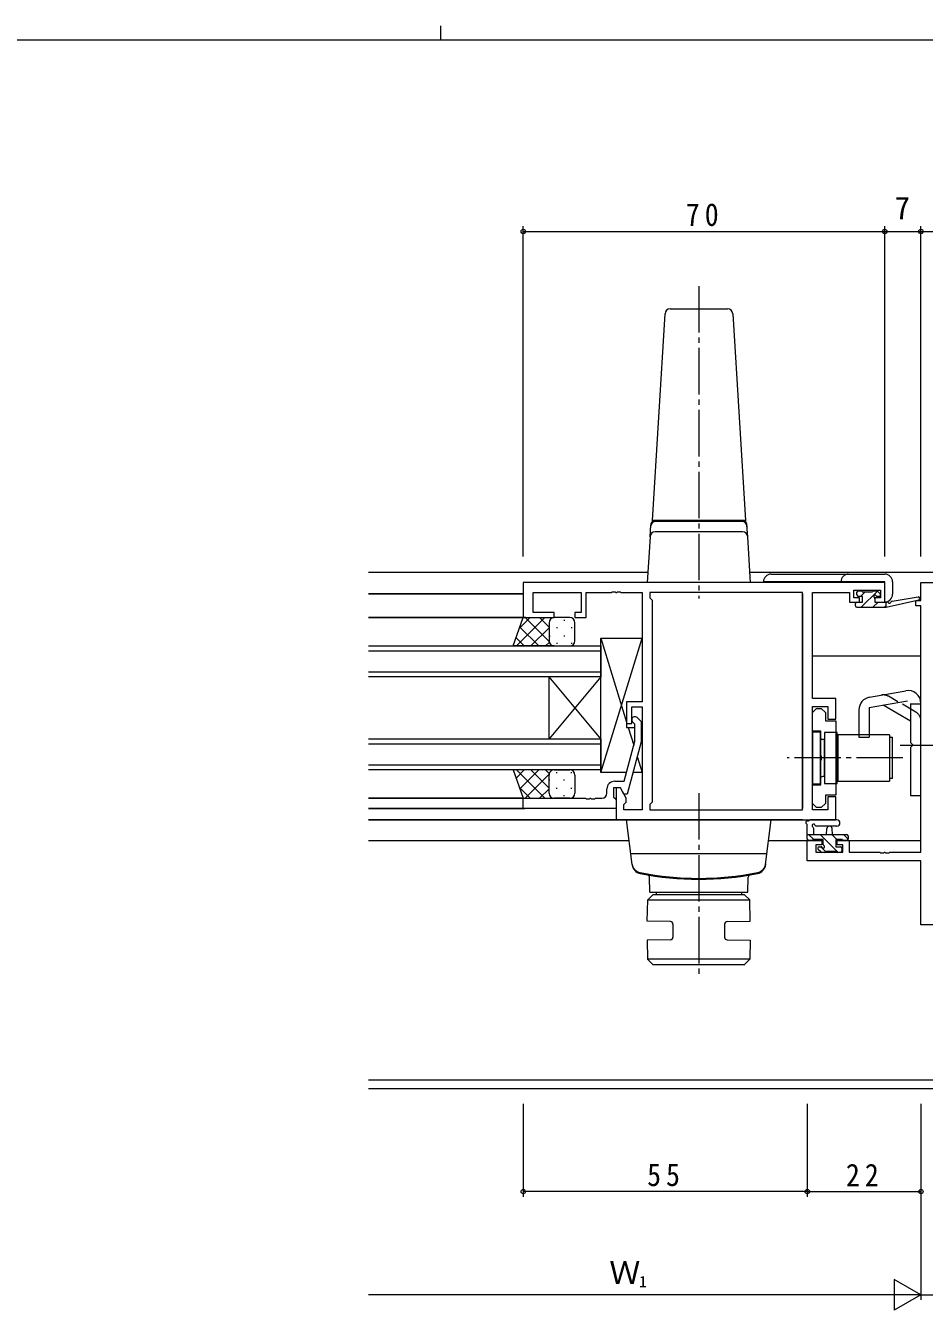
# Model space of a CAD drawing. Units: millimetres on the paper. Extents: x -420 to 373, y -297 to 267.
# Drawn here: x -113 to 61, y 18.3 to 267.2 of the extents above; entities that cross this region are included whole.
import ezdxf
from ezdxf.enums import TextEntityAlignment as Align

# ---------------------------------------------------------------- set-up
doc = ezdxf.new("R2010")
doc.units = ezdxf.units.MM
doc.linetypes.add('CHAIN2', pattern=[12, 9, -1, 1, -1])
doc.linetypes.add('DASHED3', pattern=[4, 3, -1])
for name, color, linetype, lineweight in [('0-1_YKK_ZWAK', 7, 'Continuous', 9), ('0-3_YKK_11', 7, 'Continuous', 9), ('0-4_YKK_12', 2, 'Continuous', 9), ('0-5_YKK_13', 4, 'Continuous', 9), ('0-7_YKK_D', 6, 'Continuous', 9)]:
    doc.layers.add(name, color=color, linetype=linetype, lineweight=lineweight)
doc.styles.add('ＭＳ ゴシック', font='')
doc.styles.get('ＭＳ ゴシック').set_extended_font_data('MS Gothic')

msp = doc.modelspace()

# ---------------------------------------------------------------- linework, layer by layer
at = {"layer": '0-1_YKK_ZWAK'}
for p, q in [((-32.686, 267.2), (-32.686, 264.4)), ((352.3, 264.4), (-417.7, 264.4))]:
    msp.add_line(p, q, dxfattribs=at)
at = {"layer": '0-3_YKK_11'}
for p, q in [((-16.662, 159.339), (-16.662, 152.539)), ((53.338, 159.339), (-16.662, 159.339)), ((53.338, 155.539), (53.338, 159.339)), ((60.338, 159.339), (80.338, 159.339)), ((60.338, 155.839), (60.338, 159.339)), ((-14.732, 157.409), (-5.462, 157.409)), ((-14.732, 153.539), (-14.732, 157.409)), ((-5.462, 157.409), (-5.462, 153.539)), ((-4.462, 157.409), (0.38, 157.409)), ((-4.462, 152.539), (-4.462, 157.409)), ((0.38, 157.409), (0.563, 157.529)), ((0.563, 157.529), (1.113, 157.529)), ((1.113, 157.529), (1.296, 157.409)), ((1.296, 157.409), (1.38, 157.409)), ((1.38, 157.409), (1.563, 157.529)), ((1.563, 157.529), (2.113, 157.529)), ((2.113, 157.529), (2.296, 157.409)), ((2.296, 157.409), (6.338, 157.409)), ((6.338, 157.409), (6.338, 136.239)), ((7.838, 157.409), (7.838, 156.339)), ((37.408, 157.409), (7.838, 157.409)), ((37.408, 115.269), (37.408, 157.409)), ((37.408, 115.269), (37.408, 157.409)), ((39.338, 157.409), (46.538, 157.409)), ((39.338, 136.839), (39.338, 157.409)), ((46.538, 157.409), (46.538, 156.609)), ((47.338, 157.839), (52.538, 157.839)), ((47.338, 156.339), (47.338, 157.839)), ((52.538, 157.839), (52.538, 156.339)), ((7.838, 156.339), (8.268, 155.909)), ((8.268, 155.909), (8.268, 116.769)), ((46.538, 156.609), (46.538, 155.539)), ((46.538, 155.539), (48.438, 155.539)), ((48.438, 156.339), (47.338, 156.339)), ((48.438, 155.539), (48.438, 156.339)), ((51.438, 156.339), (51.438, 155.539)), ((52.538, 156.339), (51.438, 156.339)), ((51.438, 155.539), (53.338, 155.539)), ((59.338, 155.839), (60.338, 155.839)), ((59.338, 154.839), (59.338, 155.839)), ((60.338, 154.839), (59.338, 154.839)), ((60.338, 107.069), (60.338, 154.839)), ((-16.662, 152.539), (-10.662, 152.539)), ((-10.662, 153.539), (-14.732, 153.539)), ((-10.662, 152.539), (-10.662, 153.539)), ((-6.662, 153.539), (-6.662, 152.539)), ((-5.462, 153.539), (-6.662, 153.539)), ((-6.662, 152.539), (-4.462, 152.539)), ((3.338, 136.239), (3.338, 132.039)), ((6.338, 136.239), (3.338, 136.239)), ((4.338, 135.239), (6.338, 135.239)), ((4.338, 132.039), (4.338, 135.239)), ((6.338, 135.239), (6.338, 115.269)), ((43.838, 136.839), (39.338, 136.839)), ((39.338, 135.339), (42.338, 135.339)), ((39.338, 115.269), (39.338, 135.339)), ((39.338, 134.14), (40.138, 134.94)), ((40.138, 134.94), (41.038, 134.94)), ((41.038, 134.94), (41.838, 134.14)), ((42.338, 135.339), (42.338, 132.839)), ((43.838, 132.839), (43.838, 136.839)), ((3.338, 132.039), (4.338, 132.039)), ((4.938, 131.89), (4.514, 132.315)), ((5.362, 133.163), (6.138, 132.387)), ((6.138, 132.387), (6.138, 128.442)), ((39.338, 130.54), (39.338, 134.14)), ((41.838, 134.14), (41.838, 132.515)), ((41.838, 132.515), (43.838, 132.515)), ((42.338, 132.839), (43.838, 132.839)), ((43.838, 132.515), (43.838, 118.165)), ((4.938, 128.6), (4.938, 131.89)), ((40.938, 130.54), (39.338, 130.54)), ((40.938, 125.798), (40.938, 130.54)), ((2.859, 120.839), (4.938, 128.6)), ((6.138, 128.442), (3.431, 118.339)), ((41.058, 125.615), (40.938, 125.798)), ((40.938, 124.881), (41.058, 125.065)), ((40.938, 120.14), (40.938, 124.881)), ((41.058, 125.065), (41.058, 125.615)), ((0.838, 119.539), (0.838, 117.739)), ((2.138, 119.539), (0.838, 119.539)), ((1.038, 120.839), (2.859, 120.839)), ((1.338, 119.539), (1.338, 113.339)), ((2.138, 119.539), (1.338, 119.539)), ((2.831, 118.339), (2.138, 119.539)), ((3.268, 117.582), (2.138, 119.539)), ((39.338, 120.14), (40.938, 120.14)), ((39.338, 116.54), (39.338, 120.14)), ((-16.662, 117.539), (-4.62, 117.539)), ((-16.662, 115.539), (-16.662, 117.539)), ((-4.62, 117.539), (-4.437, 117.419)), ((-4.437, 117.419), (-3.887, 117.419)), ((-3.887, 117.419), (-3.704, 117.539)), ((-3.704, 117.539), (-3.62, 117.539)), ((-3.62, 117.539), (-3.437, 117.419)), ((-3.437, 117.419), (-2.887, 117.419)), ((-2.887, 117.419), (-2.704, 117.539)), ((-2.704, 117.539), (-1.462, 117.539)), ((-0.462, 118.539), (-0.462, 119.339)), ((0.838, 117.739), (1.038, 117.539)), ((1.038, 117.539), (1.338, 117.239)), ((1.338, 117.239), (1.338, 115.539)), ((3.431, 118.339), (2.831, 118.339)), ((3.268, 116.769), (3.268, 117.582)), ((41.838, 118.165), (41.838, 116.54)), ((43.838, 118.165), (41.838, 118.165)), ((42.338, 117.839), (42.338, 115.269)), ((43.838, 117.839), (42.338, 117.839)), ((43.838, 113.339), (43.838, 117.839)), ((1.338, 115.539), (-16.662, 115.539)), ((2.838, 116.339), (3.268, 116.769)), ((2.838, 115.269), (2.838, 116.339)), ((6.338, 115.269), (2.838, 115.269)), ((8.268, 116.769), (7.838, 116.339)), ((7.838, 116.339), (7.838, 115.269)), ((7.838, 115.269), (37.408, 115.269)), ((40.138, 115.74), (39.338, 116.54)), ((42.338, 115.269), (39.338, 115.269)), ((41.038, 115.74), (40.138, 115.74)), ((41.838, 116.54), (41.038, 115.74)), ((1.338, 113.339), (43.838, 113.339)), ((38.338, 109.339), (41.138, 109.339)), ((38.338, 105.439), (38.338, 109.339)), ((39.968, 108.539), (39.968, 107.069)), ((41.138, 108.539), (39.968, 108.539)), ((39.968, 107.069), (45.238, 107.069)), ((41.138, 109.339), (41.138, 108.539)), ((44.138, 109.339), (46.438, 109.339)), ((44.138, 108.539), (44.138, 109.339)), ((45.238, 108.539), (44.138, 108.539)), ((45.238, 107.069), (45.238, 108.539)), ((46.438, 109.339), (46.438, 107.069)), ((46.438, 107.069), (52.38, 107.069)), ((52.38, 107.069), (52.563, 106.949)), ((53.113, 106.949), (53.296, 107.069)), ((53.296, 107.069), (53.38, 107.069)), ((53.38, 107.069), (53.563, 106.949)), ((54.113, 106.949), (54.296, 107.069)), ((54.296, 107.069), (60.338, 107.069)), ((60.338, 105.439), (38.338, 105.439)), ((52.563, 106.949), (53.113, 106.949)), ((53.563, 106.949), (54.113, 106.949)), ((60.338, 93.039), (60.338, 105.439)), ((80.338, 93.039), (60.338, 93.039))]:
    msp.add_line(p, q, dxfattribs=at)
for centre, radius, start, end in [((4.938, 132.739), 0.6, 44.99998, 225), ((1.038, 119.339), 1.5, 90, 179.99998), ((-1.462, 118.539), 1, 270, 359.99998)]:
    msp.add_arc(centre, radius, start, end, dxfattribs=at)
at = {"layer": '0-4_YKK_12'}
for p, q in [((-46.662, 161.339), (7.46, 161.339)), ((27.216, 161.339), (113.46, 161.339)), ((-46.662, 157.139), (-16.662, 157.139)), ((-16.662, 157.139), (-46.662, 157.139)), ((37.408, 157.139), (37.408, 115.569)), ((37.408, 157.139), (37.408, 115.569)), ((59.838, 155.839), (59.838, 155.932)), ((-46.662, 152.539), (-16.162, 152.539)), ((-16.162, 152.539), (-46.662, 152.539)), ((-46.662, 147.039), (-1.662, 147.039)), ((-1.662, 147.039), (-1.662, 141.039)), ((-1.662, 146.039), (-46.662, 146.039)), ((39.338, 145.139), (60.338, 145.139)), ((-46.662, 142.039), (-1.662, 142.039)), ((-1.662, 141.039), (-46.662, 141.039)), ((-1.662, 141.039), (-11.662, 129.039)), ((-1.662, 129.039), (-11.662, 141.039)), ((-11.662, 129.039), (-11.662, 141.039)), ((-1.662, 129.039), (-1.662, 141.039)), ((-46.662, 129.039), (-1.662, 129.039)), ((-1.662, 128.039), (-46.662, 128.039)), ((-1.662, 129.039), (-1.662, 123.039)), ((-46.662, 124.039), (-1.662, 124.039)), ((-1.662, 123.039), (-46.662, 123.039)), ((-46.662, 117.539), (-16.662, 117.539)), ((-16.662, 117.539), (-46.662, 117.539)), ((-46.662, 115.539), (-16.362, 115.539)), ((-16.362, 115.539), (-46.662, 115.539)), ((-46.662, 113.339), (25.408, 113.339)), ((37.408, 113.339), (-46.662, 113.339)), ((-46.662, 109.339), (3.827, 109.339)), ((30.845, 109.339), (41.438, 109.339)), ((43.838, 109.339), (60.338, 109.339)), ((59.838, 105.438), (59.838, 105.439)), ((-46.662, 62.969), (187.338, 62.969)), ((-46.662, 61.339), (187.338, 61.339))]:
    msp.add_line(p, q, dxfattribs=at)
at = {"layer": '0-5_YKK_13', "linetype": 'CHAIN2'}
for p, q in [((17.338, 216.767), (17.338, 156.233)), ((56.338, 127.839), (64.968, 127.839)), ((56.838, 125.34), (34.408, 125.34)), ((17.336, 118.539), (17.336, 82.608))]:
    msp.add_line(p, q, dxfattribs=at)
at = {"layer": '0-5_YKK_13'}
for p, q in [((11.779, 212.339), (22.897, 212.339)), ((8.338, 171.339), (10.781, 211.4)), ((23.895, 211.4), (26.338, 171.339)), ((7.88, 168.2), (8.019, 170.465)), ((8.002, 170.2), (7.995, 170.078)), ((8.338, 171.339), (26.338, 171.339)), ((26.338, 171.339), (8.338, 171.339)), ((8.338, 171.139), (8.338, 171.339)), ((9.001, 171.139), (8.338, 171.139)), ((9.058, 171.139), (9.001, 171.139)), ((26.338, 171.139), (25.676, 171.139)), ((26.338, 171.339), (26.338, 171.139)), ((26.796, 168.2), (26.658, 170.465)), ((26.681, 170.078), (26.674, 170.2)), ((7.88, 168.2), (7.338, 159.339)), ((25.798, 169.139), (8.878, 169.139)), ((27.338, 159.339), (26.796, 168.2)), ((27.338, 159.339), (26.34, 159.339)), ((53.34, 159.459), (29.84, 159.459)), ((31.34, 160.959), (53.34, 160.959)), ((53.34, 155.559), (53.34, 159.459)), ((54.84, 159.459), (54.84, 157.059)), ((47.94, 156.939), (47.94, 157.439)), ((48.24, 157.739), (48.74, 157.739)), ((49.553, 157.539), (48.653, 156.639)), ((51.93, 157.671), (48.798, 154.539)), ((48.94, 157.539), (50.94, 157.539)), ((51.14, 157.739), (51.74, 157.739)), ((51.952, 157.651), (52.452, 157.151)), ((47.64, 154.839), (47.64, 155.239)), ((47.94, 155.539), (49.04, 155.539)), ((47.94, 154.539), (53.638, 154.539)), ((49.04, 156.639), (48.24, 156.639)), ((49.04, 155.539), (49.04, 156.639)), ((52.043, 155.539), (51.043, 154.539)), ((51.44, 156.178), (51.44, 155.539)), ((51.44, 155.539), (53.638, 155.539)), ((52.24, 156.639), (51.901, 156.639)), ((53.638, 154.889), (53.288, 154.539)), ((53.638, 154.539), (59.904, 155.946)), ((53.638, 155.539), (53.725, 155.553)), ((53.638, 154.539), (53.638, 155.539)), ((54.751, 155.719), (59.79, 156.535)), ((-18.626, 147.039), (-16.662, 152.539)), ((-18.009, 147.039), (-12.509, 152.539)), ((-17.397, 150.479), (-15.338, 152.539)), ((-16.662, 152.539), (-10.662, 152.539)), ((-16.321, 152.539), (-11.662, 147.88)), ((-13.492, 152.539), (-11.662, 150.708)), ((-11.572, 151.954), (-11.572, 151.919)), ((-7.662, 152.539), (-10.662, 152.539)), ((-8.742, 152.119), (-8.742, 151.919)), ((-17.316, 150.706), (-13.649, 147.039)), ((-15.181, 147.039), (-11.662, 150.558)), ((-11.662, 151.539), (-11.662, 148.039)), ((-10.157, 150.704), (-10.157, 150.504)), ((-7.327, 150.704), (-7.327, 150.504)), ((-6.662, 148.038), (-6.662, 151.539)), ((-10.662, 147.039), (-18.626, 147.039)), ((-18.061, 148.622), (-16.478, 147.039)), ((-12.353, 147.039), (-11.662, 147.73)), ((-11.572, 149.089), (-11.572, 148.889)), ((-10.662, 147.039), (-7.662, 147.039)), ((-10.157, 147.674), (-10.157, 147.474)), ((-8.742, 149.089), (-8.742, 148.889)), ((-7.327, 147.674), (-7.327, 147.474)), ((-1.662, 122.539), (6.338, 148.539)), ((-1.662, 148.539), (3.338, 132.289)), ((-1.662, 148.539), (6.338, 148.539)), ((-1.662, 122.539), (-1.662, 148.539)), ((-1.662, 123.139), (-1.662, 147.139)), ((6.338, 148.539), (6.338, 136.239)), ((50.404, 137.131), (57.404, 138.366)), ((3.338, 136.239), (3.338, 131.239)), ((6.338, 136.239), (3.338, 136.239)), ((48.338, 134.669), (48.338, 129.339)), ((50.338, 135.089), (57.751, 136.396)), ((50.338, 135.089), (50.338, 129.339)), ((58.338, 132.499), (53.031, 135.564)), ((58.338, 135.904), (58.338, 128.339)), ((58.338, 135.839), (60.338, 135.839)), ((60.338, 118.089), (60.338, 135.904)), ((3.338, 131.239), (4.938, 131.239)), ((3.661, 131.239), (4.722, 127.792)), ((6.138, 131.239), (6.338, 131.239)), ((6.138, 131.239), (6.338, 131.239)), ((6.338, 131.239), (6.338, 122.539)), ((39.338, 130.339), (39.338, 120.339)), ((40.838, 130.339), (39.338, 130.339)), ((40.838, 130.339), (40.838, 120.339)), ((44.138, 130.289), (41.638, 130.289)), ((41.638, 130.289), (41.638, 120.389)), ((44.138, 120.389), (44.138, 130.289)), ((44.238, 129.839), (44.238, 120.839)), ((54.238, 129.839), (44.238, 129.839)), ((54.238, 129.839), (54.238, 120.839)), ((41.638, 128.939), (41.338, 128.939)), ((41.638, 121.739), (41.638, 128.939)), ((44.138, 122.339), (44.138, 128.339)), ((44.238, 128.339), (44.138, 128.339)), ((48.338, 129.339), (50.338, 129.339)), ((54.338, 129.339), (54.838, 129.339)), ((54.338, 121.339), (54.338, 129.339)), ((54.838, 121.339), (54.838, 129.339)), ((58.738, 127.939), (58.338, 128.339)), ((58.738, 127.739), (58.338, 127.339)), ((58.338, 127.339), (58.338, 118.089)), ((58.738, 127.939), (58.738, 127.739)), ((5.386, 125.634), (6.338, 122.539)), ((-18.626, 123.039), (-16.662, 117.539)), ((-10.662, 123.039), (-18.626, 123.039)), ((-18.061, 121.456), (-16.478, 123.039)), ((-18.009, 123.039), (-12.509, 117.539)), ((-17.316, 119.372), (-13.649, 123.039)), ((-16.321, 117.539), (-11.662, 122.198)), ((-15.181, 123.039), (-11.662, 119.52)), ((-12.353, 123.039), (-11.662, 122.348)), ((-11.662, 118.539), (-11.662, 122.039)), ((-10.662, 123.039), (-7.662, 123.039)), ((-10.157, 122.404), (-10.157, 122.604)), ((-7.327, 122.404), (-7.327, 122.604)), ((-6.662, 122.04), (-6.662, 118.539)), ((3.314, 122.539), (-1.662, 122.539)), ((6.338, 122.539), (4.556, 122.539)), ((44.238, 122.339), (44.138, 122.339)), ((-17.397, 119.598), (-15.338, 117.539)), ((-11.572, 120.989), (-11.572, 121.189)), ((-10.157, 119.374), (-10.157, 119.574)), ((-8.742, 120.989), (-8.742, 121.189)), ((-7.327, 119.374), (-7.327, 119.574)), ((39.338, 120.339), (40.838, 120.339)), ((41.638, 121.739), (41.338, 121.739)), ((41.638, 120.389), (44.138, 120.389)), ((44.238, 120.839), (54.238, 120.839)), ((54.838, 121.339), (54.338, 121.339)), ((-16.662, 117.539), (-10.662, 117.539)), ((-13.492, 117.539), (-11.662, 119.369)), ((-11.572, 118.124), (-11.572, 118.159)), ((-7.662, 117.539), (-10.662, 117.539)), ((-8.742, 117.959), (-8.742, 118.159)), ((58.338, 118.089), (60.338, 118.089)), ((30.273, 104.68), (31.336, 113.339)), ((38.338, 109.639), (38.338, 112.319)), ((44.066, 113.339), (38.904, 113.339)), ((44.066, 112.139), (40.105, 112.136)), ((38.338, 110.539), (45.938, 110.539)), ((39.579, 109.539), (38.579, 110.539)), ((41.438, 109.539), (39.438, 109.539)), ((39.538, 111.719), (39.538, 110.539)), ((44.324, 107.039), (40.824, 110.539)), ((41.438, 108.6), (41.438, 109.539)), ((42.038, 110.539), (42.14, 111.683)), ((44.069, 109.539), (43.069, 110.539)), ((43.238, 110.539), (43.136, 111.683)), ((43.838, 109.539), (43.838, 108.139)), ((45.138, 109.539), (43.838, 109.539)), ((46.237, 109.616), (45.314, 110.539)), ((46.238, 110.239), (46.238, 109.639)), ((39.238, 109.339), (38.638, 109.339)), ((40.926, 107.127), (40.426, 107.627)), ((40.638, 108.139), (40.977, 108.139)), ((41.931, 107.187), (40.979, 108.139)), ((41.738, 107.039), (41.138, 107.039)), ((44.038, 107.239), (41.938, 107.239)), ((43.838, 108.139), (44.738, 108.139)), ((44.738, 107.039), (44.238, 107.039)), ((45.038, 107.839), (45.038, 107.339)), ((45.938, 109.339), (45.338, 109.339)), ((4.134, 106.839), (30.538, 106.839)), ((7.836, 99.339), (7.786, 102.22)), ((26.836, 99.339), (26.886, 102.22)), ((7.352, 93.739), (7.424, 97.839)), ((7.424, 97.839), (8.441, 98.839)), ((7.424, 97.839), (27.216, 97.839)), ((7.836, 99.339), (26.836, 99.339)), ((26.199, 98.839), (8.441, 98.839)), ((9.086, 99.339), (25.586, 99.339)), ((9.086, 99.339), (9.086, 98.839)), ((25.586, 99.339), (25.586, 98.839)), ((27.216, 97.839), (26.199, 98.839)), ((27.288, 93.739), (27.216, 97.839)), ((11.829, 93.661), (7.352, 93.739)), ((12.32, 93.161), (12.32, 90.62)), ((22.32, 93.161), (22.32, 90.62)), ((22.811, 93.661), (27.288, 93.739)), ((11.829, 90.117), (7.352, 90.039)), ((7.352, 90.039), (7.417, 86.339)), ((22.811, 90.117), (27.288, 90.039)), ((27.288, 90.039), (27.223, 86.339)), ((7.417, 86.339), (8.434, 85.339)), ((27.223, 86.339), (7.417, 86.339)), ((8.434, 85.339), (26.238, 85.339)), ((26.206, 85.339), (27.223, 86.339))]:
    msp.add_line(p, q, dxfattribs=at)
at = {"layer": '0-5_YKK_13', "linetype": 'DASHED3'}
for p, q in [((59.338, 134.232), (54.031, 137.296)), ((54.338, 128.339), (54.238, 128.339)), ((54.338, 122.339), (54.238, 122.339))]:
    msp.add_line(p, q, dxfattribs=at)
at = {"layer": '0-5_YKK_13'}
for points in [[(25.676, 171.139), (25.618, 171.139), (17.338, 171.139), (9.058, 171.139)], [(26.34, 159.339), (8.336, 159.339), (7.338, 159.339)], [(4.399, 104.68), (3.336, 113.339), (31.336, 113.339)]]:
    msp.add_lwpolyline(points, dxfattribs=at)
for centre, radius, start, end in [((11.779, 211.339), 1, 90, 176.51067), ((22.897, 211.339), 1, 3.48932, 90), ((9.001, 170.139), 1, 90, 176.5), ((9.017, 170.404), 1, 131.72568, 176.50005), ((25.676, 170.139), 1, 3.5, 90), ((25.659, 170.404), 1, 3.49986, 48.03442), ((8.878, 168.139), 1, 90, 176.5), ((25.798, 168.139), 1, 3.5, 90), ((31.34, 159.459), 1.5, 90, 180), ((46.34, 159.459), 1.5, 90, 180), ((53.34, 159.459), 1.5, 0, 90), ((48.24, 157.439), 0.3, 90, 180), ((48.24, 156.939), 0.3, 180, 270), ((48.74, 157.539), 0.2, 0, 90), ((51.14, 157.539), 0.2, 90, 180), ((51.44, 156.639), 0.25, 33.05573, 236.94426), ((51.74, 157.439), 0.3, 45, 90), ((52.24, 156.939), 0.3, 270, 45), ((53.34, 157.059), 1.5, 270, 0), ((47.94, 155.239), 0.3, 90, 180), ((47.94, 154.839), 0.3, 180, 270), ((51.14, 156.178), 0.3, 0, 56.94426), ((51.901, 156.939), 0.3, 213.05573, 270), ((53.773, 155.257), 0.3, 39.19753, 99.19753), ((54.238, 155.636), 0.3, 219.19753, 339.19753), ((54.799, 155.423), 0.3, 99.19753, 159.19753), ((59.838, 156.239), 0.3, 282.65862, 99.19753), ((-10.662, 151.539), 1, 90.00009, 180.00009), ((-7.662, 151.539), 1, 0.00009, 90.00009), ((-10.662, 148.039), 1, 180.00009, 270.00009), ((-7.662, 148.039), 1, 270.00009, 0.00009), ((50.838, 134.669), 2.5, 100, 180), ((57.838, 135.904), 2.5, 0, 100), ((41.338, 129.439), 0.5, 180, 270), ((-10.662, 122.039), 1, 89.99976, 179.99976), ((-7.662, 122.039), 1, 359.99976, 89.99976), ((41.338, 121.239), 0.5, 90, 180), ((-10.662, 118.539), 1, 179.99976, 269.99976), ((-7.662, 118.539), 1, 269.99976, 359.99976), ((38.338, 112.839), 0.3, 79.47121, 239.99998), ((38.038, 112.319), 0.3, 0, 60), ((38.448, 113.429), 0.3, 259.47121, 319.47121), ((38.904, 113.039), 0.3, 90, 139.47121), ((39.538, 112.239), 0.3, 19.18974, 239.99998), ((40.105, 112.436), 0.3, 199.18974, 270.04022), ((42.638, 111.639), 0.5, 5.09206, 174.90793), ((44.066, 112.739), 0.6, 270.04022, 90.04022), ((38.638, 109.639), 0.3, 180, 270), ((39.238, 109.539), 0.2, 270, 0), ((39.238, 111.719), 0.3, 0, 60), ((45.338, 109.539), 0.2, 180, 270), ((45.938, 110.239), 0.3, 0, 90), ((45.938, 109.639), 0.3, 270, 0), ((40.638, 107.839), 0.3, 90, 225), ((41.138, 107.339), 0.3, 225, 270), ((40.977, 107.839), 0.3, 33.05573, 90), ((41.438, 108.139), 0.25, 213.05573, 56.94426), ((41.738, 108.6), 0.3, 180, 236.94426), ((41.738, 107.239), 0.2, 270, 0), ((44.238, 107.239), 0.2, 180, 270), ((44.738, 107.839), 0.3, 0, 90), ((44.738, 107.339), 0.3, 270, 0), ((6.362, 105.102), 2, 187, 258.65825), ((6.384, 104.924), 2, 187, 258.68115), ((28.288, 104.924), 2, 281.31883, 353), ((28.31, 105.102), 2, 281.34174, 353), ((17.336, 159.813), 57.8, 258.65825, 281.34116), ((17.336, 159.639), 57.8, 258.68115, 281.31883), ((7.286, 102.212), 0.5, 1, 80.0733), ((27.386, 102.212), 0.5, 99.92668, 179), ((11.82, 93.161), 0.5, 0, 89), ((22.82, 93.161), 0.5, 90.99998, 180), ((11.82, 90.617), 0.5, 270.99998, 0.35938), ((22.82, 90.617), 0.5, 179.64061, 268.99998)]:
    msp.add_arc(centre, radius, start, end, dxfattribs=at)
at = {"layer": '0-5_YKK_13', "linetype": 'DASHED3'}
for centre, start, end in [((53.031, 135.564), 60, 100), ((58.338, 132.499), 0, 60)]:
    msp.add_arc(centre, 2, start, end, dxfattribs=at)
at = {"layer": '0-7_YKK_D'}
for p, q in [((-16.662, 164.339), (-16.662, 228.339)), ((-16.662, 227.339), (53.338, 227.339)), ((53.338, 164.339), (53.338, 228.339)), ((53.338, 164.339), (53.338, 228.339)), ((53.338, 227.339), (60.338, 227.339)), ((60.338, 164.339), (60.338, 228.339)), ((60.338, 164.339), (60.338, 228.339)), ((60.338, 227.339), (80.338, 227.339)), ((-16.662, 58.339), (-16.662, 40.339)), ((38.338, 58.339), (38.338, 40.339)), ((38.338, 58.339), (38.338, 40.339)), ((60.338, 58.339), (60.338, 40.339)), ((60.338, 58.339), (60.338, 20.339)), ((60.338, 58.339), (60.338, 20.339)), ((38.338, 41.339), (-16.662, 41.339)), ((38.338, 41.339), (60.338, 41.339)), ((55.142, 24.339), (55.142, 18.339)), ((60.338, 21.339), (55.142, 24.339)), ((54.338, 21.339), (-46.662, 21.339)), ((60.338, 21.339), (49.946, 21.339)), ((60.338, 21.339), (55.142, 18.339)), ((60.338, 21.339), (80.338, 21.339))]:
    msp.add_line(p, q, dxfattribs=at)
for centre in [(-16.662, 227.339), (53.338, 227.339), (53.338, 227.339), (60.338, 227.339), (60.338, 227.339), (-16.662, 41.339), (38.338, 41.339), (38.338, 41.339), (60.338, 41.339)]:
    msp.add_circle(centre, 0.425, dxfattribs=at)

# ---------------------------------------------------------------- texts
at = {"layer": '0-7_YKK_D', "color": 3, "style": 'ＭＳ ゴシック'}
for s, p in [('7', (55.238, 228.339)), ('Ｗ', (-0.002, 22.139))]:
    msp.add_text(s, height=4.399, dxfattribs=at).set_placement(p, align=Align.BOTTOM_LEFT)
at = {"layer": '0-7_YKK_D', "color": 7, "style": 'ＭＳ ゴシック'}
msp.add_text('1', height=2.199, dxfattribs=at).set_placement((5.758, 22.139), align=Align.BOTTOM_LEFT)
at = {"layer": '0-7_YKK_D', "color": 3, "char_height": 4.399, "attachment_point": 7, "style": 'ＭＳ ゴシック'}
for s, insert in [('\\T1.36;\\W0.9;70', (14.818, 228.339)), ('\\T1.36;\\W0.9;55', (7.318, 42.339)), ('\\T1.36;\\W0.9;22', (45.818, 42.339))]:
    msp.add_mtext(s, dxfattribs=dict(at, insert=insert))

doc.saveas('drawing.dxf')
